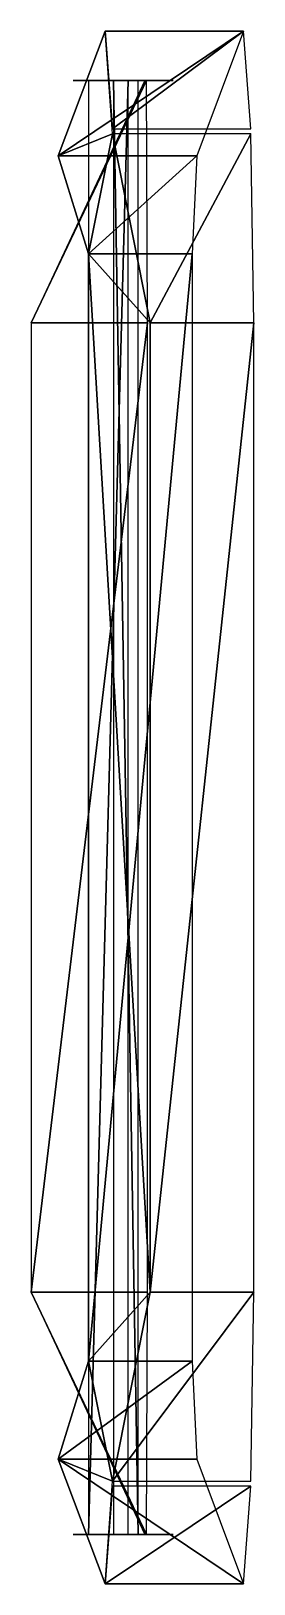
# Model space of a CAD drawing. Extents: x -0.052 to 0.03, y -0.285 to 0.285.
import ezdxf

# ---------------------------------------------------------------- set-up
doc = ezdxf.new("R2010")
doc.units = 0
doc.header["$LTSCALE"] = 2
doc.layers.get('0').update_dxf_attribs({"linetype": 'CONTINUOUS'})

msp = doc.modelspace()

# ---------------------------------------------------------------- meshes
at = {"color": 0, "linetype": 'BYBLOCK'}
mesh = msp.add_polyface(dxfattribs=at)
corners = [(-0.02153, -0.2667, 0.12771), (-0.01248, -0.2667, 0.10398), (-0.02153, 0.2667, 0.12771), (-0.01248, 0.2667, 0.10398), (-0.03069, -0.2667, 0.15908), (-0.01621, -0.2667, 0.17995), (-0.01621, 0.2667, 0.17995), (-0.03069, 0.2667, 0.15908), (-0.05181, -0.1778, 0.82438), (-0.00909, -0.1778, 0.94782), (-0.00909, 0.1778, 0.94782), (-0.05181, 0.1778, 0.82438), (-0.0095, 0.2667, 0.88432), (-0.01007, 0.2667, 0.79542), (-0.0095, -0.2667, 0.88432), (-0.01007, -0.2667, 0.79542), (-0.03073, 0.2032, 0.32815), (-0.02195, 0.24719, 0.81084), (-0.04182, 0.23912, 0.3646), (-0.02468, 0.2849, 0.74956), (-0.03073, -0.2032, 0.32815), (-0.00813, -0.1778, 0.83565), (-0.00813, 0.1778, 0.83565), (-0.02195, -0.24719, 0.81084), (-0.04182, -0.23912, 0.3646), (-0.02468, -0.2849, 0.74956), (0.02607, 0.2849, 0.74731), (0.00893, 0.23912, 0.36234), (0.02607, -0.2849, 0.74731), (0.00893, -0.23912, 0.36234), (0.0288, 0.24719, 0.80858), (0.02993, 0.1778, 0.83396), (0.02993, -0.1778, 0.83396), (0.0288, -0.24719, 0.80858), (0.00734, -0.2032, 0.32646), (0.00734, 0.2032, 0.32646), (-0.02195, 0.24898, 0.81083), (0.0288, 0.24898, 0.80857), (-0.02195, -0.24898, 0.81083), (0.0288, -0.24898, 0.80857), (-0.00592, -0.2667, 0.87337), (-0.00512, -0.2667, 0.01769), (-0.02764, -0.2667, 0.84207), (-0.03642, -0.2667, 0.0394), (-0.0356, -0.2667, -0.01358), (-0.03243, -0.2667, 0.47697), (0, -0.2667), (0.00035, -0.2667, 0.46229), (-0.0356, 0.2667, -0.01358), (-0.03243, 0.2667, 0.47697), (0, 0.2667), (0.00035, 0.2667, 0.46229), (-0.00592, 0.2667, 0.87337), (-0.00512, 0.2667, 0.01769), (-0.02764, 0.2667, 0.84207), (-0.03642, 0.2667, 0.0394)]
mesh.append_faces([[corners[k] for k in face] for face in [(11, 12, 13), (14, 8, 15), (18, 17, 19), (23, 24, 25)]], dxfattribs={"vtx0": -1, "color": 0})
mesh.append_faces([[corners[k] for k in face] for face in [(16, 17, 18), (20, 21, 16), (22, 16, 21)]], dxfattribs={"vtx0": -1, "vtx1": -1, "color": 0})
mesh.append_faces([[corners[k] for k in face] for face in [(20, 23, 21), (16, 22, 17)]], dxfattribs={"vtx0": -1, "vtx2": -1, "color": 0})
mesh.append_faces([[corners[k] for k in face] for face in [(0, 1, 2), (3, 2, 1), (10, 12, 11), (25, 24, 28), (29, 28, 24), (17, 22, 30), (31, 30, 22), (21, 23, 32), (33, 32, 23), (19, 36, 26), (37, 26, 36), (22, 21, 31), (32, 31, 21), (38, 25, 39), (28, 39, 25), (40, 41, 42), (43, 42, 41), (44, 45, 46), (47, 46, 45), (48, 49, 50), (51, 50, 49), (52, 53, 54), (55, 54, 53)]], dxfattribs={"vtx1": -1, "color": 0})
mesh.append_faces([[corners[k] for k in face] for face in [(20, 24, 23)]], dxfattribs={"vtx1": -1, "vtx2": -1, "color": 0})
mesh.append_faces([[corners[k] for k in face] for face in [(4, 5, 6), (6, 7, 4), (8, 9, 10), (10, 11, 8), (14, 9, 8), (18, 19, 26), (26, 27, 18), (24, 20, 34), (34, 29, 24), (16, 18, 27), (27, 35, 16), (20, 16, 35), (35, 34, 20)]], dxfattribs={"vtx2": -1, "color": 0})

doc.saveas('drawing.dxf')
